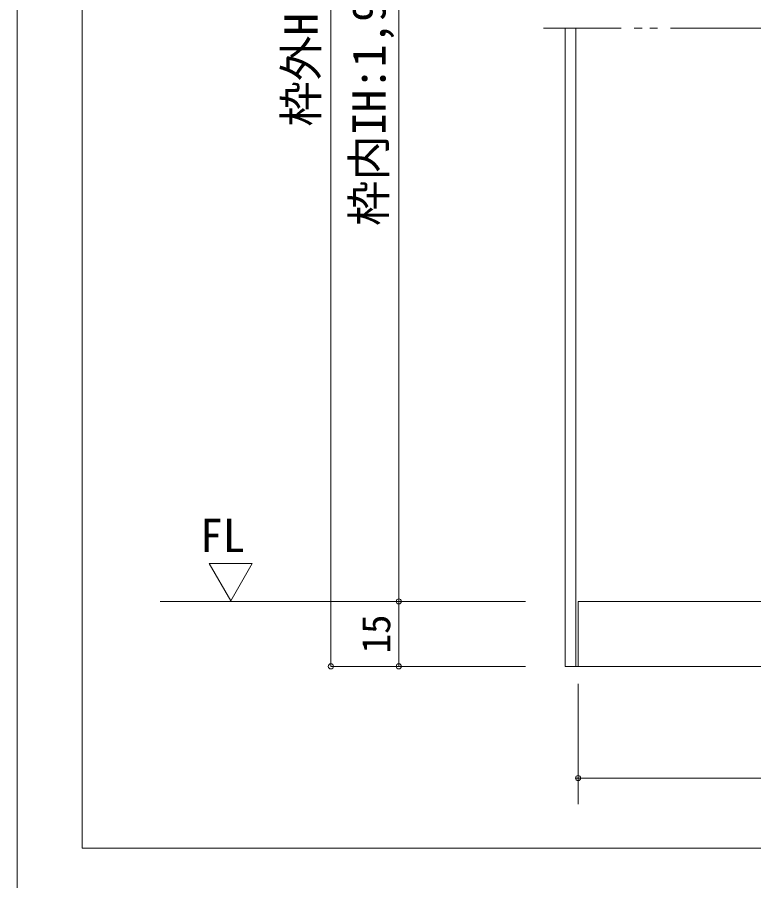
# Model space of a CAD drawing. Units: millimetres on the paper, enlarged 10 times, with parts at other scales. Extents: x -2000 to 2000, y -1385 to 1385.
# Drawn here: x -2000 to -1432, y -92 to 573 of the extents above; entities that cross this region are included whole.
import ezdxf
from ezdxf.enums import TextEntityAlignment as Align

# ---------------------------------------------------------------- set-up
doc = ezdxf.new("R2010")
doc.units = ezdxf.units.MM
doc.header["$LTSCALE"] = 10
doc.header["$PDMODE"] = 32
doc.header["$PDSIZE"] = 4
doc.linetypes.add('DOUBLE_CHAIN2', pattern=[12.8, 9, -1, 0.6, -0.6, 0.6, -1])
doc.layers.add('1-1_0', color=7, linetype='Continuous', lineweight=20)
doc.layers.add('2-0_18', color=7, linetype='Continuous', lineweight=18)
doc.styles.add('ＭＳ ゴシック', font='')
doc.styles.get('ＭＳ ゴシック').set_extended_font_data('MS Gothic')

msp = doc.modelspace()

# ---------------------------------------------------------------- linework, layer by layer
at = {"layer": '1-1_0'}
msp.add_lwpolyline([(-2000, -1385), (2000, -1385), (2000, 1385), (-2000, 1385)], close=True, dxfattribs=at)
msp.add_lwpolyline([(380, -67.5), (-1950, -67.5), (-1950, 1335)], dxfattribs=at)
at = {"layer": '2-0_18', "color": 4, "lineweight": 9}
for p, q in [((-1758.3, 1056.45), (-1758.3, 72.64)), ((-1705.95, 936.45), (-1705.95, 113.16)), ((-1608.32, 122.64), (-1889.99, 122.64)), ((-1705.95, 122.64), (-1705.95, 72.64)), ((-1705.95, 122.64), (-1608.32, 122.64)), ((-1609.91, 72.64), (-1758.3, 72.64)), ((-1705.95, 72.64), (-1608.32, 72.64)), ((-1567.8, -33.42), (-1567.8, 59.3)), ((-919.47, -13.42), (-1569.47, -13.42))]:
    msp.add_line(p, q, dxfattribs=at)
at = {"layer": '2-0_18', "linetype": 'DOUBLE_CHAIN2', "lineweight": 20}
msp.add_line((-894.47, 564.3), (-1594.47, 564.3), dxfattribs=at)
at = {"layer": '2-0_18', "lineweight": 20}
for p, q in [((-1577.8, 564.3), (-1577.8, 72.64)), ((-1569.47, 564.3), (-1569.47, 72.64)), ((-1336.14, 122.64), (-1567.8, 122.64)), ((-1567.8, 72.64), (-1567.8, 122.64)), ((-911.14, 72.64), (-1577.8, 72.64))]:
    msp.add_line(p, q, dxfattribs=at)
at = {"layer": '2-0_18', "color": 4, "lineweight": 9}
msp.add_lwpolyline([(-1835.37, 123.16), (-1818.88, 151.84), (-1852.07, 151.84)], close=True, dxfattribs=at)
at = {"layer": '2-0_18', "color": 4}
for p in [(-1705.95, 122.64), (-1758.3, 72.64), (-1705.95, 72.64), (-1567.8, -13.42)]:
    msp.add_point(p, dxfattribs=at)

# ---------------------------------------------------------------- texts
at = {"layer": '2-0_18', "style": 'ＭＳ ゴシック'}
for s, height, p in [('枠外H:2,036', 25.66, (-1760.81, 488.45)), ('枠内IH:1,985', 25.66, (-1708.45, 411.85)), ('15', 21.99, (-1705.95, 82.64))]:
    msp.add_text(s, height=height, rotation=90, dxfattribs=at).set_placement(p, align=Align.BOTTOM_LEFT)
msp.add_text('FL', height=25.66, dxfattribs=at).set_placement((-1859.2, 152.95), align=Align.BOTTOM_LEFT)

doc.saveas('drawing.dxf')
